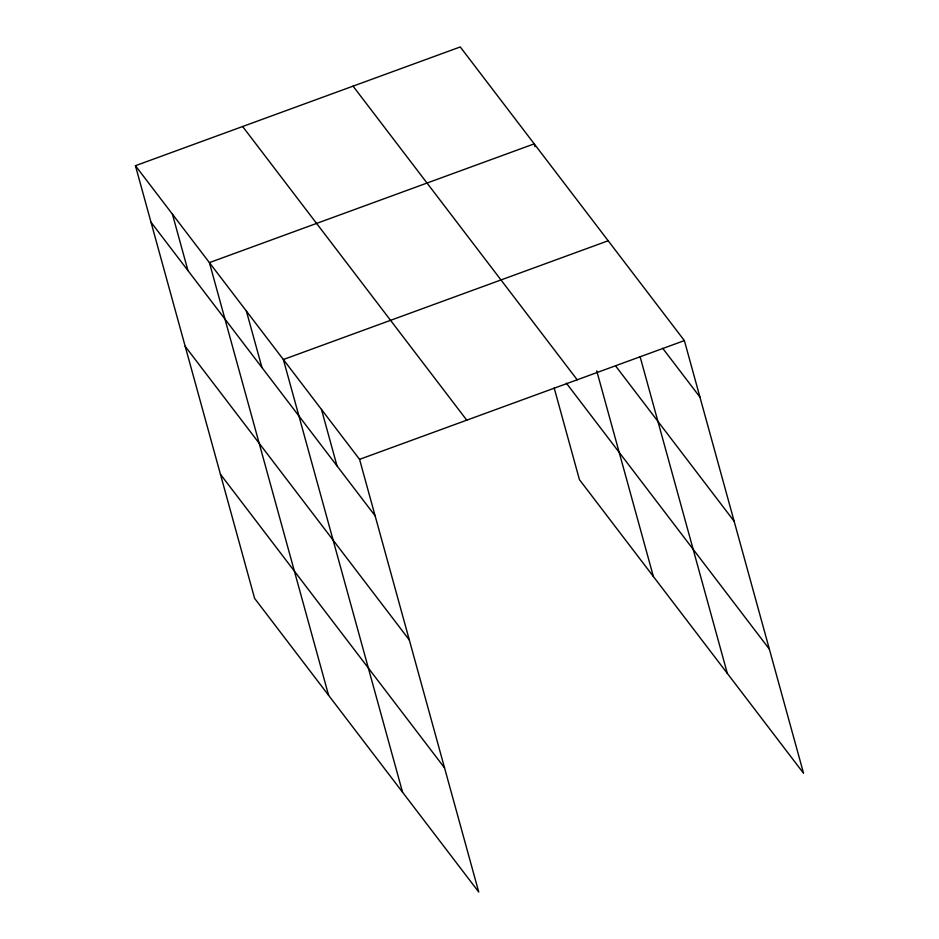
<?xml version="1.0" encoding="UTF-8"?>
<svg xmlns="http://www.w3.org/2000/svg" width="939" height="939" viewBox="0 0 939 939"><rect width="100%" height="100%" fill="white"/><g stroke="black" fill="none" stroke-linecap="round" stroke-linejoin="round"><path stroke-width="1.41" d="M135.439 165.71L359.567 459.359L478.749 892.05L254.622 598.401L135.439 165.71L460.251 46.95L684.378 340.599L803.561 773.29L579.433 479.641L554.174 387.936M608.167 240.76L283.367 359.52L402.549 792.211M359.567 459.359L684.378 340.599M662.711 348.31L699.931 397.08M615.655 366.01L734.122 521.227M353.064 86.142L577.192 379.79M566.37 383.171L769.358 649.142M242.626 126.519L466.753 420.167M151.003 222.191L375.131 515.84M185.194 346.338L409.322 639.987M220.43 474.254L444.558 767.902M640.046 356.491L727.349 673.451M534.984 146.684L534.209 143.855L209.409 262.615L328.591 695.306M596.735 370.87L653.391 576.546M321.467 409.439L337.019 465.92M246.382 311.067L261.946 367.548M172.424 214.162L187.976 270.643"/></g></svg>
